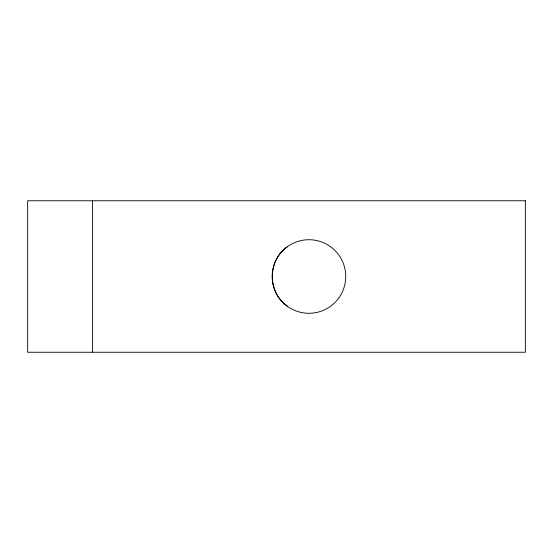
<?xml version="1.0" encoding="UTF-8"?>
<svg xmlns="http://www.w3.org/2000/svg" width="553" height="553" viewBox="0 0 553 553"><rect width="100%" height="100%" fill="white"/><g stroke="black" fill="none" stroke-linecap="round" stroke-linejoin="round"><path stroke-width="0.83" d="M287.318 246.838C267.382 260.145 267.382 292.855 287.318 306.162M92.565 200.76L92.565 352.24M525.35 200.76L27.65 200.76L27.65 352.24L525.35 352.24L525.35 200.76M286.717 305.802A36.788 36.788 0 0 0 345.452 281.111A36.788 36.788 0 0 0 294.701 242.587A36.788 36.788 0 0 0 286.717 305.802"/></g></svg>
